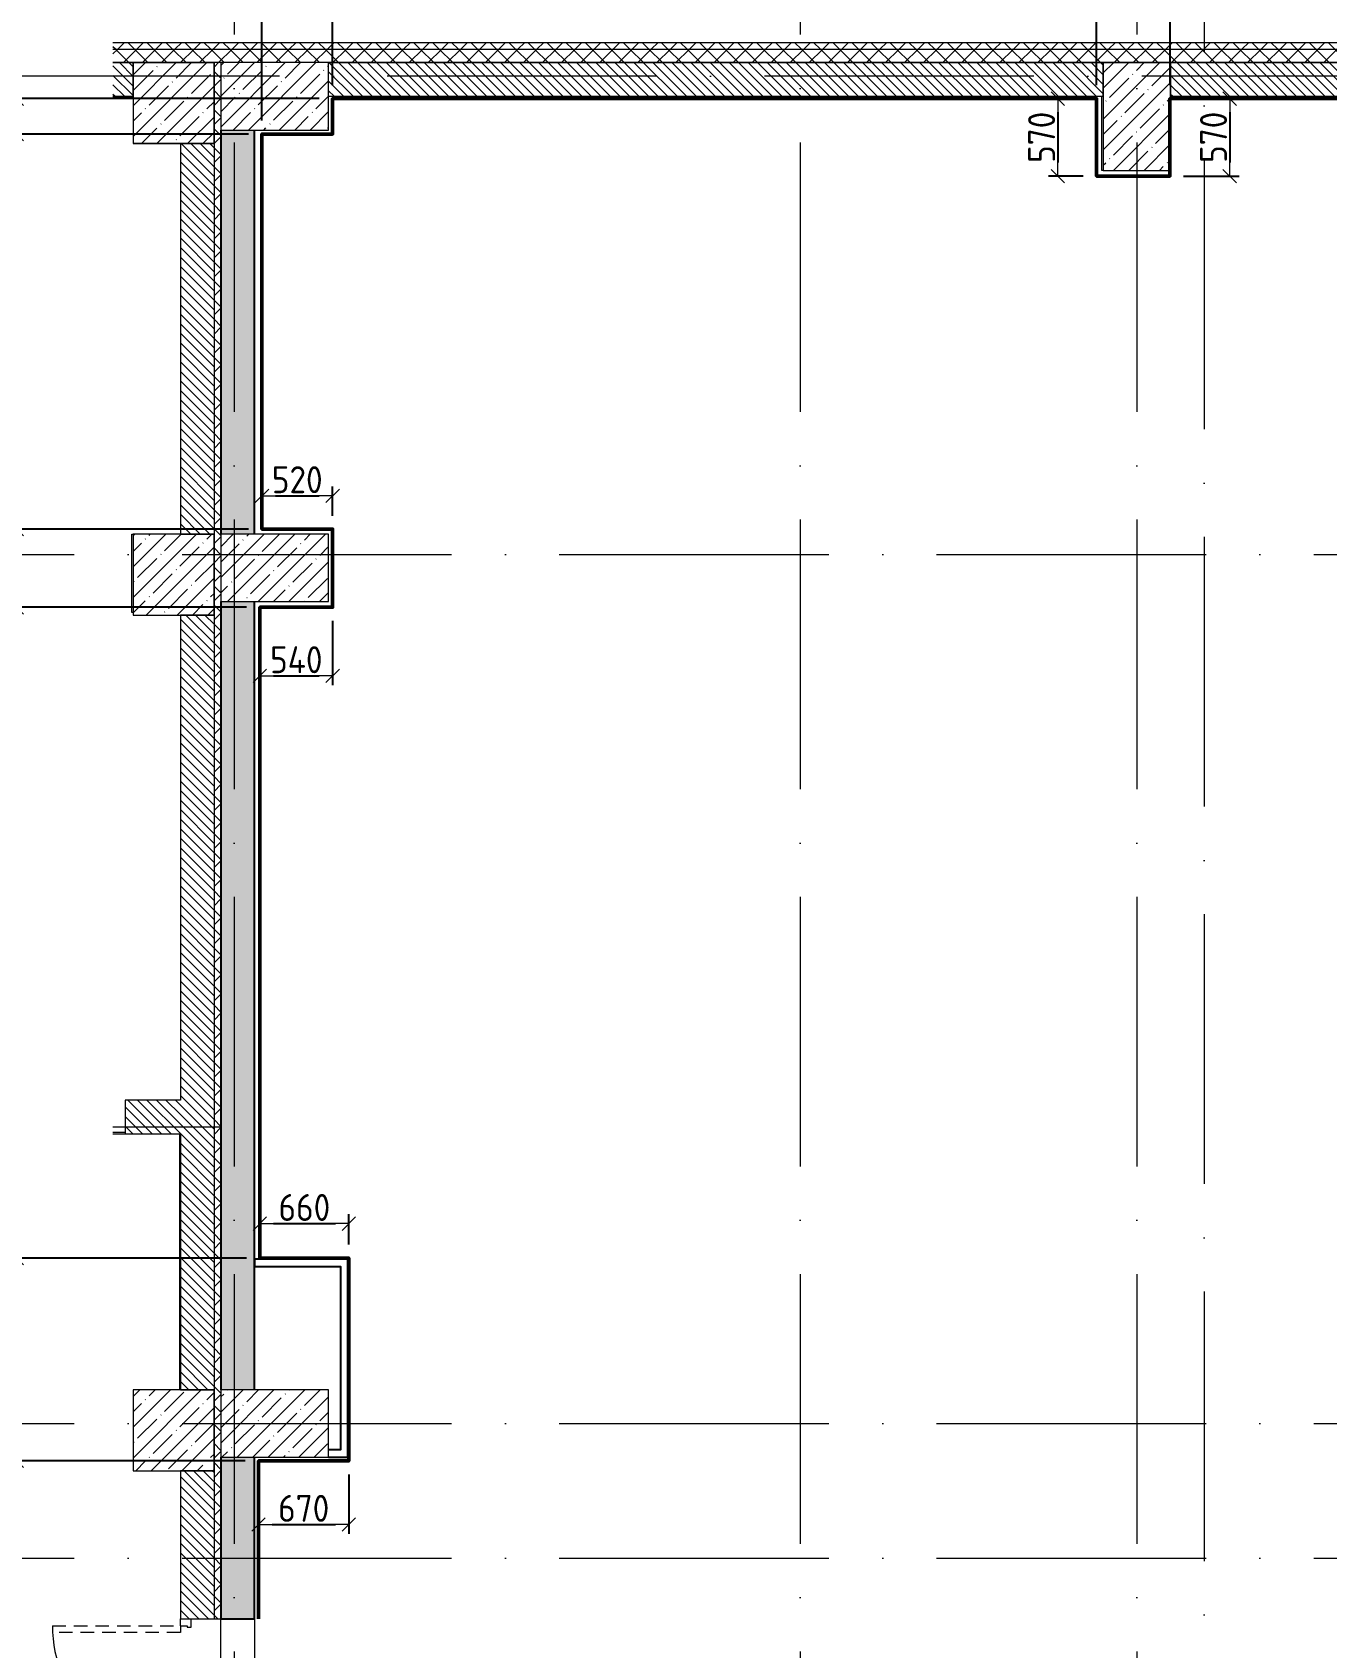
# Model space of a CAD drawing. Header units: millimetres. Extents: x 5993 to 95364, y 94667 to 143522.
# Drawn here: x 11278 to 20885, y 109122 to 121110 of the extents above; entities that cross this region are included whole.
import ezdxf

# ---------------------------------------------------------------- set-up
doc = ezdxf.new("R2010")
doc.units = ezdxf.units.MM
doc.linetypes.add('200_ШТРИХ__ш1_п0_6_', pattern=[160, 100, -60])
doc.linetypes.add('50_200_ШТРИХ_1Т_ш5_п1_п1_', pattern=[1400, 1000, -200, 0, -200])
for name, color, linetype, lineweight in [('A-DOOR', 7, 'Continuous', 9), ('A-DOOR-1', 7, '200_ШТРИХ__ш1_п0_6_', 9), ('A-DOOR-FRAM', 7, 'Continuous', 13), ('A-GENM', 7, 'Continuous', 9), ('A-WALL', 7, 'Continuous', 5), ('A-WALL-1', 7, 'Continuous', 50), ('A-WALL-2', 7, 'Continuous', 13), ('A-WALL-FNSH-1', 7, 'Continuous', 5), ('I-WALL', 7, 'Continuous', 5), ('S-COLS', 7, 'Continuous', 9), ('S-COLS-1', 7, 'Continuous', 5), ('Оси-5', 7, '50_200_ШТРИХ_1Т_ш5_п1_п1_', 9), ('Размеры', 7, 'Continuous', 15)]:
    doc.layers.add(name, color=color, linetype=linetype, lineweight=lineweight)
doc.layers.add('A-FLOR-1', color=7, linetype='Continuous', lineweight=5, true_color=0xc0c0c0)
doc.styles.add('СПДС', font='isocpeur.ttf', dxfattribs={"width": 0.9})
doc.dimstyles.new('Размера А3', dxfattribs={"dimtxt": 200, "dimasz": 100, "dimexe": 70, "dimexo": 100, "dimgap": 20, "dimtad": 1, "dimdec": 0, "dimrnd": 10, "dimzin": 0, "dimdsep": 46, "dimtxsty": 'СПДС', "dimblk": 'ARROWHEAD_6', "dimcen": 1, "dimclrd": 256, "dimclre": 256, "dimclrt": 256, "dimazin": 0, "dimtfac": 1, "dimtdec": 0, "dimtmove": 2, "dimatfit": 3, "dimfxl": 1, "dimtolj": 1, "dimtzin": 0, "dimarcsym": 0})
pattern_1 = [(135, (-37523.426, 35204.275), (-35.35534, -35.35534), [])]
pattern_2 = [(45, (-37523.43, 35204.28), (-114.04925, 114.04925), []), (45, (-37409.38, 35204.28), (-114.04925, 114.04925), [201.612, -40.322, 3.353, -36.97])]
pattern_3 = [(45, (-37523.43, 35204.28), (-70.71068, 70.71068), []), (135, (-37523.43, 35204.28), (-70.71068, -70.71068), [])]

# ---------------------------------------------------------------- blocks, each defined once
blk = doc.blocks.new('BSC_Колонна _Прямоугольная - 500х800-V2-АР1_Маркировочный план 1 этажа копия 1')
at = {"layer": 'S-COLS'}
h = blk.add_hatch(dxfattribs=at)
h.set_pattern_fill('FP_8', color=256, style=0, pattern_type=2)
h.set_pattern_definition([(315, (-85431.04, 50600), (114.04925, 114.04925), []), (315, (-85431.04, 50485.95), (114.04925, 114.04925), [201.613, -40.323, 3.353, -36.97])])
h.paths.add_polyline_path([(-250, 400), (-250, -400), (250, -400), (250, 400)])
at = {"layer": 'S-COLS-1'}
for p, q in [((250, 400), (-250, 400)), ((-250, 400), (-250, -400)), ((250, -400), (250, 400)), ((-250, -400), (250, -400))]:
    blk.add_line(p, q, dxfattribs=at)
blk = doc.blocks.new('110_Дверь_СКБ_2Ст - СОШ_Д-22_1_Дв_2000x2100h_Физкультурный зал_ Зал для хореографии_ Снарядная_ Инвентарная-25959583-АР1_Маркировочный план 1 этажа копия 1')
at = {"layer": 'A-DOOR'}
for centre, start, end in [((-937.5, 125), 360, 90), ((962.5, 125), 90, 180)]:
    blk.add_arc(centre, 950, start, end, dxfattribs=at)
at = {"layer": 'A-DOOR-1'}
for p, q in [((-937.5, 1075), (-887.5, 1075)), ((-937.5, 1075), (-937.5, 125)), ((-887.5, 125), (-887.5, 1075)), ((962.5, 1075), (912.5, 1075)), ((912.5, 125), (912.5, 1075)), ((962.5, 1075), (962.5, 125)), ((-937.5, 125), (-887.5, 125)), ((962.5, 125), (912.5, 125))]:
    blk.add_line(p, q, dxfattribs=at)
at = {"layer": 'A-DOOR-FRAM'}
for p, q in [((-987.5, 125), (-987.5, 45)), ((-987.5, 125), (-937.5, 125)), ((-937.5, 125), (-937.5, 75)), ((962.5, 125), (962.5, 75)), ((962.5, 125), (1012.5, 125)), ((1012.5, 125), (1012.5, 45)), ((-987.5, 45), (-927.5, 45)), ((-927.5, 75), (-937.5, 75)), ((-927.5, 75), (-927.5, 45)), ((952.5, 75), (952.5, 45)), ((962.5, 75), (952.5, 75)), ((952.5, 45), (1012.5, 45))]:
    blk.add_line(p, q, dxfattribs=at)
blk = doc.blocks.new('BSC_Колонна _Прямоугольная - 500х800-V87-АР1_Маркировочный план 1 этажа копия 1')
at = {"layer": 'S-COLS'}
h = blk.add_hatch(dxfattribs=at)
h.set_pattern_fill('FP_54', color=256, style=0, pattern_type=2)
h.set_pattern_definition([(315, (-81931.04, 50600), (114.04925, 114.04925), []), (315, (-81931.04, 50485.95), (114.04925, 114.04925), [201.613, -40.323, 3.353, -36.97])])
h.paths.add_polyline_path([(-250, 400), (-250, -400), (250, -400), (250, 400)])
at = {"layer": 'S-COLS-1'}
for p, q in [((250, 400), (-250, 400)), ((-250, 400), (-250, -400)), ((250, -400), (250, 400)), ((-250, -400), (250, -400))]:
    blk.add_line(p, q, dxfattribs=at)
blk = doc.blocks.new('BSC_Колонна _Прямоугольная - 500х800-V88-АР1_Маркировочный план 1 этажа копия 1')
at = {"layer": 'S-COLS'}
h = blk.add_hatch(dxfattribs=at)
h.set_pattern_fill('FP_55', color=256, style=0, pattern_type=2)
h.set_pattern_definition([(315, (-75581.04, 50600), (114.04925, 114.04925), []), (315, (-75581.04, 50485.95), (114.04925, 114.04925), [201.613, -40.323, 3.353, -36.97])])
h.paths.add_polyline_path([(-250, 400), (-250, -400), (250, -400), (250, 400)])
at = {"layer": 'S-COLS-1'}
for p, q in [((250, 400), (-250, 400)), ((-250, 400), (-250, -400)), ((250, -400), (250, 400)), ((-250, -400), (250, -400))]:
    blk.add_line(p, q, dxfattribs=at)
blk = doc.blocks.new('АР_Перемычка1 - АР_Перемычка-25477781-АР1_Маркировочный план 1 этажа копия 1')
at = {"layer": 'A-GENM'}
blk.add_line((-250, -125), (-243, -125), dxfattribs=at)
blk = doc.blocks.new('ARROWHEAD_6')
at = {"color": 0, "linetype": 'Continuous'}
for p, q in [((0, 0), (-1, 0)), ((-0.5, -0.5), (0.5, 0.5))]:
    blk.add_line(p, q, dxfattribs=at)
blk = doc.blocks.new('*D4093')
at = {"layer": 'Defpoints', "color": 0, "lineweight": -2, "transparency": 16777216}
for p in [(12957, 110508), (11163, 105633), (12957, 105633)]:
    blk.add_point(p, dxfattribs=at)
at = {"layer": 'Размеры', "lineweight": -2, "transparency": 16777216}
for p, q in [((12857, 110508), (11093, 110508)), ((11163, 110408), (11163, 105733)), ((12857, 105633), (11093, 105633))]:
    blk.add_line(p, q, dxfattribs=at)
at = {"layer": 'Размеры', "lineweight": -2, "transparency": 16777216, "xscale": 100, "yscale": 100, "zscale": 100}
for p, rotation in [((11163, 110508), 90), ((11163, 105633), 270)]:
    blk.add_blockref('ARROWHEAD_6', p, dxfattribs=dict(at, rotation=rotation))
at = {"layer": 'Размеры', "lineweight": -2, "transparency": 16777216, "insert": (11043, 108071), "char_height": 200, "attachment_point": 5, "rotation": 90, "style": 'СПДС'}
blk.add_mtext('\\A1;4870', dxfattribs=at)
blk = doc.blocks.new('*D4095')
at = {"layer": 'Defpoints', "color": 0, "lineweight": -2, "transparency": 16777216}
for p in [(11163, 112013), (12967, 112013), (12957, 110508)]:
    blk.add_point(p, dxfattribs=at)
at = {"layer": 'Размеры', "lineweight": -2, "transparency": 16777216}
for p, q in [((12867, 112013), (11093, 112013)), ((11163, 110608), (11163, 111913)), ((12857, 110508), (11093, 110508))]:
    blk.add_line(p, q, dxfattribs=at)
at = {"layer": 'Размеры', "lineweight": -2, "transparency": 16777216, "xscale": 100, "yscale": 100, "zscale": 100}
for p, rotation in [((11163, 112013), 90), ((11163, 110508), 270)]:
    blk.add_blockref('ARROWHEAD_6', p, dxfattribs=dict(at, rotation=rotation))
at = {"layer": 'Размеры', "lineweight": -2, "transparency": 16777216, "insert": (11043, 111261), "char_height": 200, "attachment_point": 5, "rotation": 90, "style": 'СПДС'}
blk.add_mtext('\\A1;1500', dxfattribs=at)
blk = doc.blocks.new('*D4096')
at = {"layer": 'Defpoints', "color": 0, "lineweight": -2, "transparency": 16777216}
for p in [(11163, 116843), (12967, 116843), (12967, 112013)]:
    blk.add_point(p, dxfattribs=at)
at = {"layer": 'Размеры', "lineweight": -2, "transparency": 16777216}
for p, q in [((12867, 116843), (11093, 116843)), ((11163, 112113), (11163, 116743)), ((12867, 112013), (11093, 112013))]:
    blk.add_line(p, q, dxfattribs=at)
at = {"layer": 'Размеры', "lineweight": -2, "transparency": 16777216, "xscale": 100, "yscale": 100, "zscale": 100}
for p, rotation in [((11163, 116843), 90), ((11163, 112013), 270)]:
    blk.add_blockref('ARROWHEAD_6', p, dxfattribs=dict(at, rotation=rotation))
at = {"layer": 'Размеры', "lineweight": -2, "transparency": 16777216, "insert": (11043, 114428), "char_height": 200, "attachment_point": 5, "rotation": 90, "style": 'СПДС'}
blk.add_mtext('\\A1;4830', dxfattribs=at)
blk = doc.blocks.new('*D4097')
at = {"layer": 'Defpoints', "color": 0, "lineweight": -2, "transparency": 16777216}
for p in [(11163, 117423), (12982, 117423), (12967, 116843)]:
    blk.add_point(p, dxfattribs=at)
at = {"layer": 'Размеры', "lineweight": -2, "transparency": 16777216}
for p, q in [((12882, 117423), (11093, 117423)), ((11163, 116943), (11163, 117323)), ((12867, 116843), (11093, 116843))]:
    blk.add_line(p, q, dxfattribs=at)
at = {"layer": 'Размеры', "lineweight": -2, "transparency": 16777216, "xscale": 100, "yscale": 100, "zscale": 100}
for p, rotation in [((11163, 117423), 90), ((11163, 116843), 270)]:
    blk.add_blockref('ARROWHEAD_6', p, dxfattribs=dict(at, rotation=rotation))
at = {"layer": 'Размеры', "lineweight": -2, "transparency": 16777216, "insert": (11043, 117133), "char_height": 200, "attachment_point": 5, "rotation": 90, "style": 'СПДС'}
blk.add_mtext('\\A1;580', dxfattribs=at)
blk = doc.blocks.new('*D4098')
at = {"layer": 'Defpoints', "color": 0, "lineweight": -2, "transparency": 16777216}
for p in [(11163, 120355), (12982, 120355), (12982, 117423)]:
    blk.add_point(p, dxfattribs=at)
at = {"layer": 'Размеры', "lineweight": -2, "transparency": 16777216}
for p, q in [((12882, 120355), (11093, 120355)), ((11163, 117523), (11163, 120255)), ((12882, 117423), (11093, 117423))]:
    blk.add_line(p, q, dxfattribs=at)
at = {"layer": 'Размеры', "lineweight": -2, "transparency": 16777216, "xscale": 100, "yscale": 100, "zscale": 100}
for p, rotation in [((11163, 120355), 90), ((11163, 117423), 270)]:
    blk.add_blockref('ARROWHEAD_6', p, dxfattribs=dict(at, rotation=rotation))
at = {"layer": 'Размеры', "lineweight": -2, "transparency": 16777216, "insert": (11043, 118889), "char_height": 200, "attachment_point": 5, "rotation": 90, "style": 'СПДС'}
blk.add_mtext('\\A1;2930', dxfattribs=at)
blk = doc.blocks.new('*D4099')
at = {"layer": 'Defpoints', "color": 0, "lineweight": -2, "transparency": 16777216}
for p in [(11163, 120618), (13507, 120618), (12982, 120355)]:
    blk.add_point(p, dxfattribs=at)
at = {"layer": 'Размеры', "lineweight": -2, "transparency": 16777216}
for p, q in [((13407, 120618), (11093, 120618)), ((11163, 120455), (11163, 120518)), ((12882, 120355), (11093, 120355))]:
    blk.add_line(p, q, dxfattribs=at)
at = {"layer": 'Размеры', "lineweight": -2, "transparency": 16777216, "xscale": 100, "yscale": 100, "zscale": 100}
for p, rotation in [((11163, 120618), 90), ((11163, 120355), 270)]:
    blk.add_blockref('ARROWHEAD_6', p, dxfattribs=dict(at, rotation=rotation))
at = {"layer": 'Размеры', "lineweight": -2, "transparency": 16777216, "insert": (10963, 120487), "char_height": 200, "attachment_point": 5, "rotation": 90, "style": 'СПДС'}
blk.add_mtext('\\A1;260', dxfattribs=at)
blk = doc.blocks.new('*D4100')
at = {"layer": 'Defpoints', "color": 0, "lineweight": -2, "transparency": 16777216}
for p in [(13507, 121800), (13507, 120618), (12982, 120355)]:
    blk.add_point(p, dxfattribs=at)
at = {"layer": 'Размеры', "lineweight": -2, "transparency": 16777216}
for p, q in [((12982, 120455), (12982, 121870)), ((13507, 120718), (13507, 121870)), ((13082, 121800), (13407, 121800))]:
    blk.add_line(p, q, dxfattribs=at)
at = {"layer": 'Размеры', "lineweight": -2, "transparency": 16777216, "xscale": 100, "yscale": 100, "zscale": 100, "rotation": 180}
blk.add_blockref('ARROWHEAD_6', (12982, 121800), dxfattribs=at)
at = {"layer": 'Размеры', "lineweight": -2, "transparency": 16777216, "xscale": 100, "yscale": 100, "zscale": 100}
blk.add_blockref('ARROWHEAD_6', (13507, 121800), dxfattribs=at)
at = {"layer": 'Размеры', "lineweight": -2, "transparency": 16777216, "insert": (13244, 121920), "char_height": 200, "attachment_point": 5, "style": 'СПДС'}
blk.add_mtext('\\A1;530', dxfattribs=at)
blk = doc.blocks.new('*D4101')
at = {"layer": 'Defpoints', "color": 0, "lineweight": -2, "transparency": 16777216}
for p in [(19177, 121800), (13507, 120618), (19177, 120618)]:
    blk.add_point(p, dxfattribs=at)
at = {"layer": 'Размеры', "lineweight": -2, "transparency": 16777216}
for p, q in [((13507, 120718), (13507, 121870)), ((19177, 120718), (19177, 121870)), ((13607, 121800), (19077, 121800))]:
    blk.add_line(p, q, dxfattribs=at)
at = {"layer": 'Размеры', "lineweight": -2, "transparency": 16777216, "xscale": 100, "yscale": 100, "zscale": 100, "rotation": 180}
blk.add_blockref('ARROWHEAD_6', (13507, 121800), dxfattribs=at)
at = {"layer": 'Размеры', "lineweight": -2, "transparency": 16777216, "xscale": 100, "yscale": 100, "zscale": 100}
blk.add_blockref('ARROWHEAD_6', (19177, 121800), dxfattribs=at)
at = {"layer": 'Размеры', "lineweight": -2, "transparency": 16777216, "insert": (16342, 121920), "char_height": 200, "attachment_point": 5, "style": 'СПДС'}
blk.add_mtext('\\A1;5670', dxfattribs=at)
blk = doc.blocks.new('*D4102')
at = {"layer": 'Defpoints', "color": 0, "lineweight": -2, "transparency": 16777216}
for p in [(19722, 121800), (19177, 120618), (19722, 120618)]:
    blk.add_point(p, dxfattribs=at)
at = {"layer": 'Размеры', "lineweight": -2, "transparency": 16777216}
for p, q in [((19177, 120718), (19177, 121870)), ((19722, 120718), (19722, 121870)), ((19277, 121800), (19622, 121800))]:
    blk.add_line(p, q, dxfattribs=at)
at = {"layer": 'Размеры', "lineweight": -2, "transparency": 16777216, "xscale": 100, "yscale": 100, "zscale": 100, "rotation": 180}
blk.add_blockref('ARROWHEAD_6', (19177, 121800), dxfattribs=at)
at = {"layer": 'Размеры', "lineweight": -2, "transparency": 16777216, "xscale": 100, "yscale": 100, "zscale": 100}
blk.add_blockref('ARROWHEAD_6', (19722, 121800), dxfattribs=at)
at = {"layer": 'Размеры', "lineweight": -2, "transparency": 16777216, "insert": (19449, 121920), "char_height": 200, "attachment_point": 5, "style": 'СПДС'}
blk.add_mtext('\\A1;540', dxfattribs=at)
blk = doc.blocks.new('*D4103')
at = {"layer": 'Defpoints', "color": 0, "lineweight": -2, "transparency": 16777216}
for p in [(25167, 121800), (19722, 120618), (25167, 120618)]:
    blk.add_point(p, dxfattribs=at)
at = {"layer": 'Размеры', "lineweight": -2, "transparency": 16777216}
for p, q in [((19722, 120718), (19722, 121870)), ((25167, 120718), (25167, 121870)), ((19822, 121800), (25067, 121800))]:
    blk.add_line(p, q, dxfattribs=at)
at = {"layer": 'Размеры', "lineweight": -2, "transparency": 16777216, "xscale": 100, "yscale": 100, "zscale": 100, "rotation": 180}
blk.add_blockref('ARROWHEAD_6', (19722, 121800), dxfattribs=at)
at = {"layer": 'Размеры', "lineweight": -2, "transparency": 16777216, "xscale": 100, "yscale": 100, "zscale": 100}
blk.add_blockref('ARROWHEAD_6', (25167, 121800), dxfattribs=at)
at = {"layer": 'Размеры', "lineweight": -2, "transparency": 16777216, "insert": (22444, 121920), "char_height": 200, "attachment_point": 5, "style": 'СПДС'}
blk.add_mtext('\\A1;5440', dxfattribs=at)
blk = doc.blocks.new('*D4125')
at = {"layer": 'Defpoints', "color": 0, "lineweight": -2, "transparency": 16777216}
for p in [(12957, 110508), (13627, 110508), (13627, 110036)]:
    blk.add_point(p, dxfattribs=at)
at = {"layer": 'Размеры', "lineweight": -2, "transparency": 16777216}
for p, q in [((12957, 110408), (12957, 109966)), ((13627, 110408), (13627, 109966)), ((13057, 110036), (13527, 110036))]:
    blk.add_line(p, q, dxfattribs=at)
at = {"layer": 'Размеры', "lineweight": -2, "transparency": 16777216, "xscale": 100, "yscale": 100, "zscale": 100, "rotation": 180}
blk.add_blockref('ARROWHEAD_6', (12957, 110036), dxfattribs=at)
at = {"layer": 'Размеры', "lineweight": -2, "transparency": 16777216, "xscale": 100, "yscale": 100, "zscale": 100}
blk.add_blockref('ARROWHEAD_6', (13627, 110036), dxfattribs=at)
at = {"layer": 'Размеры', "lineweight": -2, "transparency": 16777216, "insert": (13292, 110156), "char_height": 200, "attachment_point": 5, "style": 'СПДС'}
blk.add_mtext('\\A1;670', dxfattribs=at)
blk = doc.blocks.new('*D4126')
at = {"layer": 'Defpoints', "color": 0, "lineweight": -2, "transparency": 16777216}
for p in [(13627, 112269), (12967, 112013), (13627, 112013)]:
    blk.add_point(p, dxfattribs=at)
at = {"layer": 'Размеры', "lineweight": -2, "transparency": 16777216}
for p, q in [((12967, 112113), (12967, 112339)), ((13627, 112113), (13627, 112339)), ((13067, 112269), (13527, 112269))]:
    blk.add_line(p, q, dxfattribs=at)
at = {"layer": 'Размеры', "lineweight": -2, "transparency": 16777216, "xscale": 100, "yscale": 100, "zscale": 100, "rotation": 180}
blk.add_blockref('ARROWHEAD_6', (12967, 112269), dxfattribs=at)
at = {"layer": 'Размеры', "lineweight": -2, "transparency": 16777216, "xscale": 100, "yscale": 100, "zscale": 100}
blk.add_blockref('ARROWHEAD_6', (13627, 112269), dxfattribs=at)
at = {"layer": 'Размеры', "lineweight": -2, "transparency": 16777216, "insert": (13297, 112389), "char_height": 200, "attachment_point": 5, "style": 'СПДС'}
blk.add_mtext('\\A1;660', dxfattribs=at)
blk = doc.blocks.new('*D4127')
at = {"layer": 'Defpoints', "color": 0, "lineweight": -2, "transparency": 16777216}
for p in [(12967, 116843), (13507, 116843), (13507, 116334)]:
    blk.add_point(p, dxfattribs=at)
at = {"layer": 'Размеры', "lineweight": -2, "transparency": 16777216}
for p, q in [((12967, 116743), (12967, 116264)), ((13507, 116743), (13507, 116264)), ((13067, 116334), (13407, 116334))]:
    blk.add_line(p, q, dxfattribs=at)
at = {"layer": 'Размеры', "lineweight": -2, "transparency": 16777216, "xscale": 100, "yscale": 100, "zscale": 100, "rotation": 180}
blk.add_blockref('ARROWHEAD_6', (12967, 116334), dxfattribs=at)
at = {"layer": 'Размеры', "lineweight": -2, "transparency": 16777216, "xscale": 100, "yscale": 100, "zscale": 100}
blk.add_blockref('ARROWHEAD_6', (13507, 116334), dxfattribs=at)
at = {"layer": 'Размеры', "lineweight": -2, "transparency": 16777216, "insert": (13237, 116454), "char_height": 200, "attachment_point": 5, "style": 'СПДС'}
blk.add_mtext('\\A1;540', dxfattribs=at)
blk = doc.blocks.new('*D4128')
at = {"layer": 'Defpoints', "color": 0, "lineweight": -2, "transparency": 16777216}
for p in [(13507, 117670), (12982, 117423), (13507, 117423)]:
    blk.add_point(p, dxfattribs=at)
at = {"layer": 'Размеры', "lineweight": -2, "transparency": 16777216}
for p, q in [((12982, 117523), (12982, 117740)), ((13507, 117523), (13507, 117740)), ((13082, 117670), (13407, 117670))]:
    blk.add_line(p, q, dxfattribs=at)
at = {"layer": 'Размеры', "lineweight": -2, "transparency": 16777216, "xscale": 100, "yscale": 100, "zscale": 100, "rotation": 180}
blk.add_blockref('ARROWHEAD_6', (12982, 117670), dxfattribs=at)
at = {"layer": 'Размеры', "lineweight": -2, "transparency": 16777216, "xscale": 100, "yscale": 100, "zscale": 100}
blk.add_blockref('ARROWHEAD_6', (13507, 117670), dxfattribs=at)
at = {"layer": 'Размеры', "lineweight": -2, "transparency": 16777216, "insert": (13244, 117790), "char_height": 200, "attachment_point": 5, "style": 'СПДС'}
blk.add_mtext('\\A1;520', dxfattribs=at)
blk = doc.blocks.new('*D4129')
at = {"layer": 'Defpoints', "color": 0, "lineweight": -2, "transparency": 16777216}
for p in [(19177, 120618), (18889, 120043), (19177, 120043)]:
    blk.add_point(p, dxfattribs=at)
at = {"layer": 'Размеры', "lineweight": -2, "transparency": 16777216}
for p, q in [((19077, 120618), (18819, 120618)), ((18889, 120518), (18889, 120143)), ((19077, 120043), (18819, 120043))]:
    blk.add_line(p, q, dxfattribs=at)
at = {"layer": 'Размеры', "lineweight": -2, "transparency": 16777216, "xscale": 100, "yscale": 100, "zscale": 100}
for p, rotation in [((18889, 120618), 90), ((18889, 120043), 270)]:
    blk.add_blockref('ARROWHEAD_6', p, dxfattribs=dict(at, rotation=rotation))
at = {"layer": 'Размеры', "lineweight": -2, "transparency": 16777216, "insert": (18769, 120331), "char_height": 200, "attachment_point": 5, "rotation": 90, "style": 'СПДС'}
blk.add_mtext('\\A1;570', dxfattribs=at)
blk = doc.blocks.new('*D4130')
at = {"layer": 'Defpoints', "color": 0, "lineweight": -2, "transparency": 16777216}
for p in [(19722, 120618), (19722, 120043), (20165, 120043)]:
    blk.add_point(p, dxfattribs=at)
at = {"layer": 'Размеры', "lineweight": -2, "transparency": 16777216}
for p, q in [((19822, 120618), (20235, 120618)), ((20165, 120518), (20165, 120143)), ((19822, 120043), (20235, 120043))]:
    blk.add_line(p, q, dxfattribs=at)
at = {"layer": 'Размеры', "lineweight": -2, "transparency": 16777216, "xscale": 100, "yscale": 100, "zscale": 100}
for p, rotation in [((20165, 120618), 90), ((20165, 120043), 270)]:
    blk.add_blockref('ARROWHEAD_6', p, dxfattribs=dict(at, rotation=rotation))
at = {"layer": 'Размеры', "lineweight": -2, "transparency": 16777216, "insert": (20045, 120331), "char_height": 200, "attachment_point": 5, "rotation": 90, "style": 'СПДС'}
blk.add_mtext('\\A1;570', dxfattribs=at)

msp = doc.modelspace()

# ---------------------------------------------------------------- hatches: boundary and pattern name
at = {"layer": 'A-WALL'}
h = msp.add_hatch(dxfattribs=at)
h.set_pattern_fill('FP_31', color=256, style=0, pattern_type=2)
h.set_pattern_definition(pattern_3)
h.paths.add_polyline_path([(11876.6, 121035.3), (37786.2, 121035.3), (37786.2, 120985.3), (37555.3, 120985.3), (11876.6, 120985.3)])
h = msp.add_hatch(dxfattribs=at)
h.set_pattern_fill('FP_31', color=256, style=0, pattern_type=2)
h.set_pattern_definition(pattern_3)
h.paths.add_polyline_path([(37786.2, 120885.3), (37786.2, 120985.3), (11876.6, 120985.3), (11876.6, 120885.3), (37555.3, 120885.3)])
h = msp.add_hatch(dxfattribs=at)
h.set_pattern_fill('FP_1', color=256, style=0, pattern_type=2)
h.set_pattern_definition(pattern_2)
h.paths.add_polyline_path([(12926.6, 105585), (12926.6, 107335.3), (12676.6, 107335.3), (12676.6, 105585)])
h.paths.add_polyline_path([(12676.6, 109335.3), (12926.6, 109335.3), (12926.6, 110535.3), (12676.6, 110535.3)])
h.paths.add_polyline_path([(12926.6, 111035.3), (12926.6, 116885.3), (12676.6, 116885.3), (12676.6, 111035.3), (12889.8, 111035.3)])
h.paths.add_polyline_path([(12676.6, 117385.3), (12926.6, 117385.3), (12926.6, 120385.3), (12676.6, 120385.3), (12676.6, 117558.8)])
h.paths.add_polyline_path([(12926.6, 105085), (12676.6, 105085), (12676.6, 103924.1), (12926.6, 103924.1)])
at = {"layer": 'I-WALL'}
h = msp.add_hatch(dxfattribs=at)
h.set_pattern_fill('FP_2', color=256, style=0, pattern_type=2)
h.set_pattern_definition(pattern_1)
h.paths.add_polyline_path([(12026.6, 120885.3), (11876.6, 120885.3), (11876.6, 120635.3), (12026.6, 120635.3)])
h = msp.add_hatch(dxfattribs=at)
h.set_pattern_fill('FP_31', color=256, style=0, pattern_type=2)
h.set_pattern_definition(pattern_3)
h.paths.add_polyline_path([(12676.6, 109335.3), (12676.6, 120885.3), (12626.6, 120885.3), (12626.6, 109335.3)])
h = msp.add_hatch(dxfattribs=at)
h.set_pattern_fill('FP_2', color=256, style=0, pattern_type=2)
h.set_pattern_definition(pattern_1)
h.paths.add_polyline_path([(37226.6, 120635.3), (37226.6, 120885.3), (37176.6, 120885.3), (37176.6, 120635.3)])
h.paths.add_polyline_path([(36376.6, 120635.3), (36376.6, 120885.3), (31676.6, 120885.3), (31676.6, 120635.3), (35055.4, 120635.3)])
h.paths.add_polyline_path([(31176.6, 120635.3), (31176.6, 120885.3), (25726.6, 120885.3), (25726.6, 120635.3)])
h.paths.add_polyline_path([(25226.6, 120635.3), (25226.6, 120885.3), (19726.6, 120885.3), (19726.6, 120635.3), (25055.9, 120635.3)])
h.paths.add_polyline_path([(19226.6, 120635.3), (19226.6, 120885.3), (13476.6, 120885.3), (13476.6, 120635.3), (18389.6, 120635.3)])
h = msp.add_hatch(dxfattribs=at)
h.set_pattern_fill('FP_2', color=256, style=0, pattern_type=2)
h.set_pattern_definition(pattern_1)
h.paths.add_polyline_path([(12376.6, 105585), (12626.6, 105585), (12626.6, 107335.3), (12376.6, 107335.3), (12376.6, 106322.4)])
h.paths.add_polyline_path([(12626.6, 109335.3), (12626.6, 110435), (12376.6, 110435), (12376.6, 109335.3)])
h.paths.add_polyline_path([(12376.6, 111035), (12626.6, 111035), (12626.6, 116785.3), (12376.6, 116785.3), (12376.6, 111940.6)])
h.paths.add_polyline_path([(12376.6, 117385.3), (12626.6, 117385.3), (12626.6, 120285), (12376.6, 120285), (12376.6, 117558.8)])
h = msp.add_hatch(dxfattribs=at)
h.set_pattern_fill('FP_2', color=256, style=0, pattern_type=2)
h.set_pattern_definition(pattern_1)
h.paths.add_polyline_path([(12376.6, 112935.3), (12376.6, 113185.3), (11966.6, 113185.3), (11966.6, 112935.3)])
at = {"layer": 'S-COLS'}
h = msp.add_hatch(dxfattribs=at)
h.set_pattern_fill('FP_1', color=256, style=0, pattern_type=2)
h.set_pattern_definition(pattern_2)
h.paths.add_polyline_path([(12026.6, 120285.3), (12626.6, 120285.3), (12626.6, 120885.3), (12026.6, 120885.3), (12026.6, 120635.3)])
h = msp.add_hatch(dxfattribs=at)
h.set_pattern_fill('FP_1', color=256, style=0, pattern_type=2)
h.set_pattern_definition(pattern_2)
h.paths.add_polyline_path([(19226.6, 120085.3), (19726.6, 120085.3), (19726.6, 120885.3), (19226.6, 120885.3), (19226.6, 120635.3)])
h = msp.add_hatch(dxfattribs=at)
h.set_pattern_fill('FP_1', color=256, style=0, pattern_type=2)
h.set_pattern_definition(pattern_2)
h.paths.add_polyline_path([(12026.6, 116785.3), (12626.6, 116785.3), (12626.6, 117385.3), (12026.6, 117385.3)])
h = msp.add_hatch(dxfattribs=at)
h.set_pattern_fill('FP_1', color=256, style=0, pattern_type=2)
h.set_pattern_definition(pattern_2)
h.paths.add_polyline_path([(12026.6, 110435), (12626.6, 110435), (12626.6, 111035), (12026.6, 111035)])

# ---------------------------------------------------------------- linework, layer by layer
at = {"layer": 'A-FLOR-1'}
for p, q in [((12026.6, 120625.3), (11876.6, 120625.3)), ((19216.6, 120085.3), (19216.6, 120635.3)), ((12376.6, 120285), (12026.6, 120285)), ((19226.6, 120085.3), (19216.6, 120085.3)), ((12016.6, 116805.3), (12016.6, 117385.3)), ((12016.6, 117385.3), (12026.6, 117385.3)), ((12026.6, 116805.3), (12016.6, 116805.3)), ((11966.6, 112944.3), (11876.6, 112944.3)), ((11876.6, 112935.3), (11966.6, 112935.3)), ((12371.6, 111035), (12371.6, 112935.3))]:
    msp.add_line(p, q, dxfattribs=at)
at = {"layer": 'A-WALL'}
for p, q in [((11876.6, 121035.3), (37786.2, 121035.3)), ((11876.6, 120985.3), (37786.2, 120985.3)), ((12026.6, 120635.3), (12026.6, 120885.3)), ((19226.6, 120635.3), (19226.6, 120885.3)), ((19726.6, 120885.3), (19726.6, 120635.3)), ((12376.6, 117385.3), (12626.6, 117385.3)), ((12626.6, 116785.3), (12376.6, 116785.3)), ((12376.6, 111035), (12626.6, 111035)), ((12626.6, 110435), (12376.6, 110435)), ((12676.6, 107335.3), (12676.6, 109335.3)), ((12926.6, 109335.3), (12926.6, 107335.3))]:
    msp.add_line(p, q, dxfattribs=at)
at = {"layer": 'A-WALL-1', "lineweight": 25}
for p, q in [((12676.6, 120385.3), (12676.6, 117385.3)), ((12926.6, 117385.3), (12926.6, 120385.3)), ((12676.6, 116885.3), (12676.6, 111035.3)), ((12926.6, 111035.3), (12926.6, 116885.3)), ((12676.6, 110535.3), (12676.6, 109335.3)), ((12926.6, 109335.3), (12926.6, 110535.3)), ((12676.6, 109335.3), (12926.6, 109335.3))]:
    msp.add_line(p, q, dxfattribs=at)
at = {"layer": 'A-WALL-2'}
for p, q in [((12026.6, 120885.3), (11876.6, 120885.3)), ((12676.6, 120885.3), (12626.6, 120885.3)), ((12626.6, 120885.3), (12626.6, 109335.3)), ((19226.6, 120885.3), (13476.6, 120885.3)), ((25226.6, 120885.3), (19726.6, 120885.3)), ((11876.6, 120635.3), (12026.6, 120635.3)), ((13476.6, 120635.3), (19226.6, 120635.3)), ((19726.6, 120635.3), (25226.6, 120635.3)), ((12626.6, 120285), (12376.6, 120285)), ((12376.6, 120285), (12376.6, 117385.3)), ((12376.6, 116785.3), (12376.6, 113185.3)), ((12376.6, 113185.3), (11966.6, 113185.3)), ((11966.6, 113185.3), (11966.6, 112935.3)), ((11966.6, 112935.3), (12376.6, 112935.3)), ((12376.6, 112935.3), (12376.6, 111035)), ((12376.6, 110435), (12376.6, 109335.3)), ((12376.6, 109335.3), (12676.6, 109335.3))]:
    msp.add_line(p, q, dxfattribs=at)
at = {"layer": 'A-WALL-FNSH-1'}
for p, q in [((11876.6, 120885.3), (12626.6, 120885.3)), ((13476.6, 120885.3), (37786.2, 120885.3)), ((13626.6, 110535.3), (13626.6, 111855.3))]:
    msp.add_line(p, q, dxfattribs=at)
at = {"layer": 'S-COLS'}
for p, q in [((12026.6, 120885.3), (12026.6, 120635.3)), ((19226.6, 120885.3), (19226.6, 120635.3)), ((19726.6, 120635.3), (19726.6, 120885.3)), ((12626.6, 117385.3), (12376.6, 117385.3)), ((12376.6, 116785.3), (12626.6, 116785.3)), ((12626.6, 111035), (12376.6, 111035)), ((12376.6, 110435), (12626.6, 110435))]:
    msp.add_line(p, q, dxfattribs=at)
at = {"layer": 'S-COLS-1'}
for p, q in [((12626.6, 120885.3), (12026.6, 120885.3)), ((12626.6, 120285.3), (12626.6, 120885.3)), ((19726.6, 120885.3), (19226.6, 120885.3)), ((12026.6, 120635.3), (12026.6, 120285.3)), ((19226.6, 120635.3), (19226.6, 120085.3)), ((19726.6, 120085.3), (19726.6, 120635.3)), ((12026.6, 120285.3), (12626.6, 120285.3)), ((19226.6, 120085.3), (19726.6, 120085.3)), ((12376.6, 117385.3), (12026.6, 117385.3)), ((12026.6, 117385.3), (12026.6, 116785.3)), ((12626.6, 116785.3), (12626.6, 117385.3)), ((12026.6, 116785.3), (12376.6, 116785.3)), ((12376.6, 111035), (12026.6, 111035)), ((12026.6, 111035), (12026.6, 110435)), ((12626.6, 110435), (12626.6, 111035)), ((12026.6, 110435), (12376.6, 110435))]:
    msp.add_line(p, q, dxfattribs=at)
at = {"layer": 'Оси-5', "color": 253, "lineweight": 15, "ltscale": 2}
for p, q in [((12776.6, 123093.8), (12776.6, 103924.1)), ((16976.6, 123093.8), (16976.6, 103924.1)), ((19476.6, 123093.8), (19476.6, 103924.1)), ((19976.6, 122965), (19976.6, 103924.1)), ((38313.1, 120785.3), (9589.1, 120785.3)), ((9589.1, 117235), (38313.1, 117235)), ((9589.1, 110785.3), (38313.1, 110785.3)), ((9589.1, 109785.3), (38313.1, 109785.3))]:
    msp.add_line(p, q, dxfattribs=at)
at = {"layer": 'Оси-5'}
msp.add_line((12676.6, 112985.3), (11876.6, 112985.3), dxfattribs=at)
at = {"layer": 'Размеры', "color": 1, "lineweight": 50}
msp.add_lwpolyline([(12956.6, 109335.3), (12956.6, 110508.3), (13626.6, 110508.3), (13626.6, 112013.3), (12966.6, 112013.3), (12966.6, 116843.3), (13506.6, 116843.3), (13506.6, 117423.3), (12981.6, 117423.3), (12981.6, 120355.3), (13506.6, 120355.3), (13506.6, 120618.3), (19176.6, 120618.3), (19176.6, 120043.3), (19721.6, 120043.3), (19721.6, 120618.3), (25166.6, 120618.3)], dxfattribs=at)
at = {"layer": 'Размеры', "color": 0, "lineweight": -2}
msp.add_lwpolyline([(13476.6, 110535.3), (13619.7, 110535.3), (13619.7, 112004.8), (12926.6, 112004.8), (12926.6, 111949.8), (13564.7, 111949.8), (13564.7, 111949.8), (13564.7, 110590.3), (13564.7, 110590.3), (13476.6, 110590.3)], dxfattribs=at)

# ---------------------------------------------------------------- block references
at = {"layer": 'A-DOOR', "rotation": 89.9999999999999}
msp.add_blockref('110_Дверь_СКБ_2Ст - СОШ_Д-22_1_Дв_2000x2100h_Физкультурный зал_ Зал для хореографии_ Снарядная_ Инвентарная-25959583-АР1_Маркировочный план 1 этажа копия 1', (12501.6, 108322.8), dxfattribs=at)
at = {"layer": 'A-GENM', "rotation": 180}
msp.add_blockref('АР_Перемычка1 - АР_Перемычка-25477781-АР1_Маркировочный план 1 этажа копия 1', (11966.6, 113060.3), dxfattribs=at)
at = {"layer": 'S-COLS', "rotation": 89.9999999999999}
for name, p in [('BSC_Колонна _Прямоугольная - 500х800-V2-АР1_Маркировочный план 1 этажа копия 1', (13076.6, 120635.3)), ('BSC_Колонна _Прямоугольная - 500х800-V87-АР1_Маркировочный план 1 этажа копия 1', (13076.6, 117135.3)), ('BSC_Колонна _Прямоугольная - 500х800-V88-АР1_Маркировочный план 1 этажа копия 1', (13076.6, 110785.3))]:
    msp.add_blockref(name, p, dxfattribs=at)

# ---------------------------------------------------------------- dimensions: what is measured, and where the dimension line sits
at = {"layer": 'Размеры', "color": 0, "lineweight": -2}
for base, p1, p2, picture, middle in [((13506.6, 121800.3), (12981.6, 120355.3), (13506.6, 120618.3), '*D4100', (13244.1, 121920.3)), ((19176.6, 121800.3), (13506.6, 120618.3), (19176.6, 120618.3), '*D4101', (16341.6, 121920.3)), ((19721.6, 121800.3), (19176.6, 120618.3), (19721.6, 120618.3), '*D4102', (19449.1, 121920.3)), ((25166.6, 121800.3), (19721.6, 120618.3), (25166.6, 120618.3), '*D4103', (22444.1, 121920.3)), ((13506.6, 117670), (12981.6, 117423.3), (13506.6, 117423.3), '*D4128', (13244.1, 117790)), ((13506.6, 116333.8), (12966.6, 116843.3), (13506.6, 116843.3), '*D4127', (13236.6, 116453.8)), ((13626.6, 112268.9), (12966.6, 112013.3), (13626.6, 112013.3), '*D4126', (13296.6, 112388.9)), ((13626.6, 110036.2), (12956.6, 110508.3), (13626.6, 110508.3), '*D4125', (13291.6, 110156.2))]:
    dim = msp.add_linear_dim(base=base, p1=p1, p2=p2, dimstyle='Размера А3', dxfattribs=at)
    dim.commit()
    dim.dimension.update_dxf_attribs({"geometry": picture, "text_midpoint": middle})
for base, p1, p2, picture, middle in [((11163.2, 120618.3), (12981.6, 120355.3), (13506.6, 120618.3), '*D4099', (10963.2, 120486.8)), ((18889.1, 120043.3), (19176.6, 120618.3), (19176.6, 120043.3), '*D4129', (18769.1, 120330.8)), ((20164.9, 120043.3), (19721.6, 120618.3), (19721.6, 120043.3), '*D4130', (20044.9, 120330.8)), ((11163.2, 120355.3), (12981.6, 117423.3), (12981.6, 120355.3), '*D4098', (11043.2, 118889.3)), ((11163.2, 117423.3), (12966.6, 116843.3), (12981.6, 117423.3), '*D4097', (11043.2, 117133.3)), ((11163.2, 116843.3), (12966.6, 112013.3), (12966.6, 116843.3), '*D4096', (11043.2, 114428.3)), ((11163.2, 112013.3), (12956.6, 110508.3), (12966.6, 112013.3), '*D4095', (11043.2, 111260.8)), ((11163.2, 105633.3), (12956.6, 110508.3), (12956.6, 105633.3), '*D4093', (11043.2, 108070.8))]:
    dim = msp.add_linear_dim(base=base, p1=p1, p2=p2, angle=90, dimstyle='Размера А3', dxfattribs=at)
    dim.commit()
    dim.dimension.update_dxf_attribs({"geometry": picture, "text_midpoint": middle})

doc.saveas('drawing.dxf')
